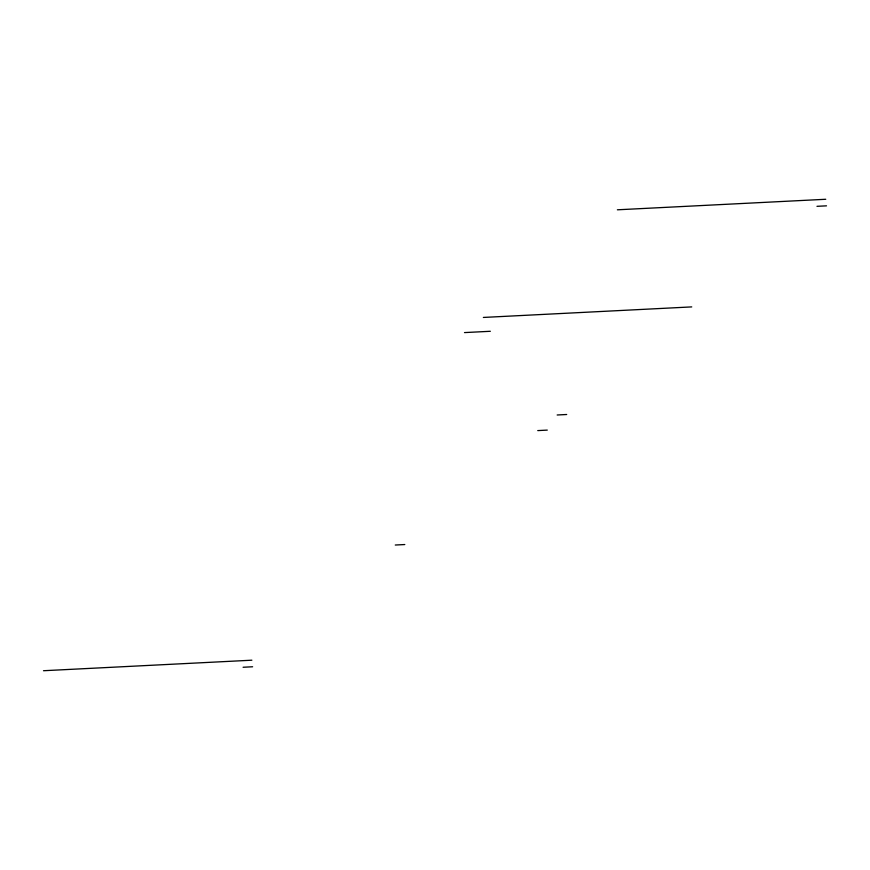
<?xml version="1.0" encoding="UTF-8"?>
<svg xmlns="http://www.w3.org/2000/svg" width="870" height="870" viewBox="0 0 870 870"><rect width="100%" height="100%" fill="white"/><g stroke="black" fill="none" stroke-linecap="round" stroke-linejoin="round"><path stroke-width="1.3" d="M617.374 209.8L825.75 199.273M816.973 206.32L826.5 205.842M483.361 317.441L691.737 306.903M464.493 332.59L490.343 331.285M557.17 414.99L566.696 414.501M537.747 430.596L547.274 430.106M395.274 545.022L404.8 544.544M43.5 670.726L251.876 660.199M243.089 667.257L252.615 666.768"/></g></svg>
